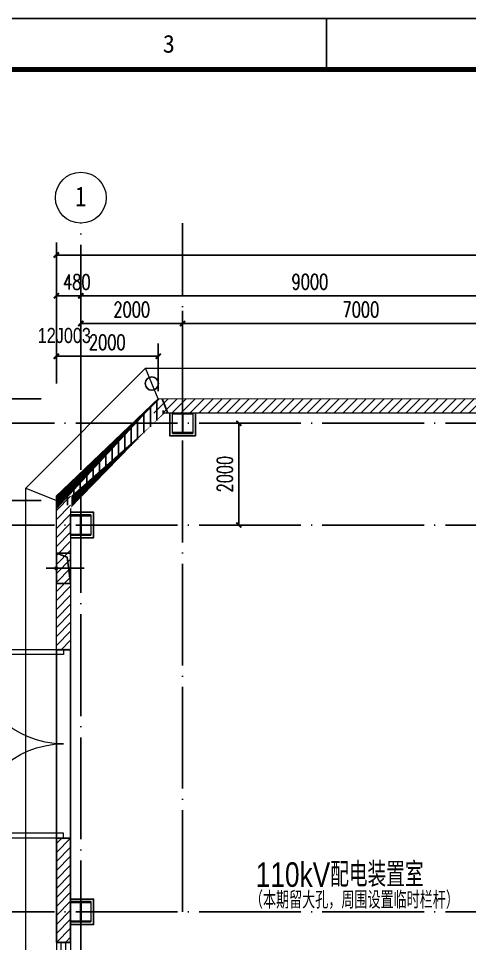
# Model space of a CAD drawing. Extents: x 3213259 to 3716512, y 332899 to 392399.
# Drawn here: x 3483960 to 3492817, y 373411 to 391588 of the extents above; entities that cross this region are included whole.
import ezdxf

# ---------------------------------------------------------------- set-up
doc = ezdxf.new("R2010")
doc.units = 0
doc.header["$LTSCALE"] = 1000
doc.header["$MEASUREMENT"] = 0
doc.linetypes.add('DOTE', pattern=[2.4200000000000004, 2, -0.2, 0.02, -0.2])
doc.linetypes.add('HIDDEN', pattern=[0.375, 0.25, -0.125])
for name, color, linetype in [('AXIS', 3, 'Continuous'), ('COLUMN', 2, 'Continuous'), ('DIM_IDEN', 211, 'Continuous'), ('DOTE', 1, 'DOTE'), ('JQFrame_DefaultLayer', 7, 'Continuous'), ('PUB_HATCH', 8, 'Continuous'), ('PUB_TEXT', 7, 'Continuous'), ('PUB_WALL', 9, 'Continuous'), ('sb', 6, 'Continuous'), ('WALL', 7, 'Continuous'), ('暖通', 151, 'Continuous'), ('结构柱', 7, 'Continuous'), ('门坎', 4, 'Continuous'), ('防火外包', 12, 'Continuous')]:
    doc.layers.add(name, color=color, linetype=linetype)
for name, color, linetype, lineweight in [('JZX_ViewLine', 30, 'Continuous', 0), ('S-GRID-IDEN', 7, 'Continuous', 18), ('window', 141, 'Continuous', 5)]:
    doc.layers.add(name, color=color, linetype=linetype, lineweight=lineweight)
doc.styles.add('_TCH_DIM_T3', font='SIMPLEX.shx', dxfattribs={"width": 0.7058823529411765, "bigfont": 'GBCBIG'})
doc.styles.add('JQFrame_markText', font='txt')
doc.styles.add('sepd_yb2', font='sepd_gbe.shx', dxfattribs={"width": 0.8, "bigfont": 'sepd_gbc.shx'})
doc.dimstyles.new('_TCH_ARCH&&100', dxfattribs={"dimtxt": 297.5, "dimasz": 100, "dimexe": 250, "dimexo": 300, "dimgap": 126.25, "dimtad": 1, "dimdec": 0, "dimzin": 0, "dimdsep": 46, "dimtxsty": '_TCH_DIM_T3', "dimblk": 'ARCHTICK', "dimcen": 0.09, "dimclrt": 7, "dimazin": 2, "dimtfac": 1, "dimtdec": 0, "dimtix": 1, "dimtmove": 2, "dimatfit": 3, "dimfxl": 1, "dimtolj": 1, "dimtzin": 0, "dimarcsym": 0})
pattern_1 = [(45, (-451208.5124601896, -430878.2603449293), (-88.38838300365748, 88.3883830036575), [])]

# ---------------------------------------------------------------- blocks, each defined once
blk = doc.blocks.new('FFSHHH')
at = {"layer": '暖通', "color": 6}
for p, q in [((1651734.528307514, 701679.6636956434), (1651734.528307514, 701399.6636956444)), ((1652334.528307514, 701679.6636956434), (1651734.528307514, 701679.6636956434)), ((1652334.528307514, 701679.6636956444), (1651817.528307514, 701615.1460504462)), ((1652334.528307514, 701399.6636956444), (1652334.528307514, 701679.6636956434)), ((1651817.528307514, 701615.1460504462), (1651734.528307514, 701399.6636956444)), ((1651734.528307514, 701399.6636956444), (1652334.528307514, 701399.6636956444))]:
    blk.add_line(p, q, dxfattribs=at)
blk = doc.blocks.new('轴网 - M_轴线标头 - 圆-208176--3_200m层平面图')
at = {"layer": 'S-GRID-IDEN'}
blk.add_circle((0, 0), 5.000000000000004, dxfattribs=at)
blk = doc.blocks.new('400X400初设工字钢柱')
at = {"layer": 'COLUMN'}
for p, q in [((1414525.853322651, 738369.1690656822), (1414125.853322651, 738369.1690656822)), ((1414125.853322651, 738369.1690656822), (1414125.853322651, 738353.1690656822)), ((1414525.853322651, 738353.1690656822), (1414525.853322651, 738369.1690656822)), ((1414125.853322651, 738353.1690656822), (1414320.853322651, 738353.1690656822)), ((1414320.853322651, 738353.1690656822), (1414320.853322651, 737985.1690656822)), ((1414330.853322651, 737985.1690656822), (1414330.853322651, 738353.1690656822)), ((1414330.853322651, 738353.1690656822), (1414525.853322651, 738353.1690656822)), ((1414320.853322651, 737985.1690656822), (1414125.853322651, 737985.1690656822)), ((1414125.853322651, 737985.1690656822), (1414125.853322651, 737969.1690656822)), ((1414125.853322651, 737969.1690656822), (1414525.853322651, 737969.1690656822)), ((1414525.853322651, 737985.1690656822), (1414330.853322651, 737985.1690656822)), ((1414525.853322651, 737969.1690656822), (1414525.853322651, 737985.1690656822))]:
    blk.add_line(p, q, dxfattribs=at)
at = {"layer": 'JZX_ViewLine'}
blk.add_lwpolyline([(1414125.853322651, 738369.1690656822), (1414525.853322651, 738369.1690656822), (1414525.853322651, 737969.1690656822), (1414125.853322651, 737969.1690656822)], close=True, dxfattribs=at)
blk = doc.blocks.new('_ArchTick')
at = {"color": 0, "linetype": 'ByBlock', "const_width": 0.4}
blk.add_lwpolyline([(-0.5, -0.5), (0.5, 0.5)], dxfattribs=at)
blk = doc.blocks.new('*D88')
at = {"layer": 'AXIS', "color": 0, "lineweight": -2}
for p, q in [((1896632.258407272, 328076.1661484278), (1896632.258407272, 329020.451855063)), ((1943492.258407272, 328076.1661484278), (1943492.258407272, 329020.451855063)), ((1896632.258407272, 328770.451855063), (1943492.258407272, 328770.451855063))]:
    blk.add_line(p, q, dxfattribs=at)
at = {"layer": 'Defpoints', "color": 0}
for p in [(1943492.258407272, 328770.451855063), (1896632.258407272, 327776.1661484278), (1943492.258407272, 327776.1661484278)]:
    blk.add_point(p, dxfattribs=at)
at = {"layer": 'AXIS', "color": 0, "lineweight": -2, "xscale": 100, "yscale": 100, "zscale": 100, "rotation": 180}
blk.add_blockref('_ArchTick', (1896632.258407272, 328770.451855063), dxfattribs=at)
at = {"layer": 'AXIS', "color": 0, "lineweight": -2, "xscale": 100, "yscale": 100, "zscale": 100}
blk.add_blockref('_ArchTick', (1943492.258407272, 328770.451855063), dxfattribs=at)
at = {"layer": 'AXIS', "color": 7, "insert": (1920062.258407272, 329045.451855063), "char_height": 297.5, "attachment_point": 5, "style": '_TCH_DIM_T3'}
blk.add_mtext('\\A1;46860', dxfattribs=at)
blk = doc.blocks.new('*D89')
at = {"layer": 'AXIS', "color": 0, "lineweight": -2}
for p, q in [((1896632.25840727, 326797.1809084545), (1896632.25840727, 328220.4518550631)), ((1897112.258407273, 326797.1809084545), (1897112.258407273, 328220.4518550631)), ((1896632.25840727, 327970.4518550631), (1897112.258407273, 327970.4518550631))]:
    blk.add_line(p, q, dxfattribs=at)
at = {"layer": 'Defpoints', "color": 0}
for p in [(1897112.258407273, 327970.4518550631), (1896632.25840727, 326497.1809084545), (1897112.258407273, 326497.1809084545)]:
    blk.add_point(p, dxfattribs=at)
at = {"layer": 'AXIS', "color": 0, "lineweight": -2, "xscale": 100, "yscale": 100, "zscale": 100, "rotation": 180}
blk.add_blockref('_ArchTick', (1896632.25840727, 327970.4518550631), dxfattribs=at)
at = {"layer": 'AXIS', "color": 0, "lineweight": -2, "xscale": 100, "yscale": 100, "zscale": 100}
blk.add_blockref('_ArchTick', (1897112.258407273, 327970.4518550631), dxfattribs=at)
at = {"layer": 'AXIS', "color": 7, "insert": (1897034.578724265, 328240.6016245441), "char_height": 297.5, "attachment_point": 5, "style": '_TCH_DIM_T3'}
blk.add_mtext('\\A1;480', dxfattribs=at)
blk = doc.blocks.new('*D90')
at = {"layer": 'AXIS', "color": 0, "lineweight": -2}
for p, q in [((1897112.258407273, 326797.1809084545), (1897112.258407273, 328220.4518550631)), ((1906112.258407271, 326797.1809084545), (1906112.258407271, 328220.4518550631)), ((1897112.258407273, 327970.4518550631), (1906112.258407271, 327970.4518550631))]:
    blk.add_line(p, q, dxfattribs=at)
at = {"layer": 'Defpoints', "color": 0}
for p in [(1906112.258407271, 327970.4518550631), (1897112.258407273, 326497.1809084545), (1906112.258407271, 326497.1809084545)]:
    blk.add_point(p, dxfattribs=at)
at = {"layer": 'AXIS', "color": 0, "lineweight": -2, "xscale": 100, "yscale": 100, "zscale": 100, "rotation": 180}
blk.add_blockref('_ArchTick', (1897112.258407273, 327970.4518550631), dxfattribs=at)
at = {"layer": 'AXIS', "color": 0, "lineweight": -2, "xscale": 100, "yscale": 100, "zscale": 100}
blk.add_blockref('_ArchTick', (1906112.258407271, 327970.4518550631), dxfattribs=at)
at = {"layer": 'AXIS', "color": 7, "insert": (1901612.258407272, 328245.4518550631), "char_height": 297.5, "attachment_point": 5, "style": '_TCH_DIM_T3'}
blk.add_mtext('\\A1;9000', dxfattribs=at)
blk = doc.blocks.new('*D98')
at = {"layer": 'AXIS', "color": 0, "lineweight": -2}
for p, q in [((1899112.25840727, 326950.6203792971), (1899112.25840727, 327674.9012106006)), ((1906112.258407288, 326950.6203792972), (1906112.258407288, 327674.9012106007)), ((1899112.25840727, 327424.9012106006), (1906112.258407288, 327424.9012106007))]:
    blk.add_line(p, q, dxfattribs=at)
at = {"layer": 'Defpoints', "color": 0}
for p in [(1906112.258407288, 327424.9012106007), (1899112.25840727, 326650.6203792971), (1906112.258407288, 326650.6203792972)]:
    blk.add_point(p, dxfattribs=at)
at = {"layer": 'AXIS', "color": 0, "lineweight": -2, "xscale": 100, "yscale": 100, "zscale": 100, "rotation": 180.0000000000009}
blk.add_blockref('_ArchTick', (1899112.25840727, 327424.9012106006), dxfattribs=at)
at = {"layer": 'AXIS', "color": 0, "lineweight": -2, "xscale": 100, "yscale": 100, "zscale": 100}
blk.add_blockref('_ArchTick', (1906112.258407288, 327424.9012106007), dxfattribs=at)
at = {"layer": 'AXIS', "color": 7, "insert": (1902612.258407279, 327699.9012106007), "char_height": 297.5, "attachment_point": 5, "style": '_TCH_DIM_T3'}
blk.add_mtext('\\A1;7000', dxfattribs=at)
blk = doc.blocks.new('$TCHSYS$WIN2D')
for p, q in [((-0.5, 0.5), (0.5, 0.5)), ((-0.5, 0.5), (-0.4999999999999999, -0.5)), ((0.5, 0.5), (0.4999999999999998, -0.5)), ((0.5, 0.1666666666666666), (-0.5, 0.1666666666666666)), ((0.5, -0.1666666666666667), (-0.5, -0.1666666666666667)), ((-0.4999999999999999, -0.5), (0.5, -0.5))]:
    blk.add_line(p, q)
blk = doc.blocks.new('$DorLib2D$00000002')
for p, q in [((-0.5, -5.684341886080802e-17), (-0.5, 0.4875)), ((-0.4750000000000007, 0.4875), (-0.5000000000000007, 0.4875)), ((-0.475, -2.842170943040401e-17), (-0.475, 0.4875)), ((0.475, -2.842170943040401e-17), (0.475, 0.4875)), ((0.4750000000000007, 0.4875), (0.5000000000000007, 0.4875)), ((0.5, -5.684341886080802e-17), (0.5, 0.4875)), ((-0.5, -5.684341886080802e-17), (-0.475, -2.842170943040401e-17)), ((0.5, -5.684341886080802e-17), (0.475, -2.842170943040401e-17))]:
    blk.add_line(p, q)
at = {"lineweight": 13}
for centre, start, end in [((-0.4875, -4.263256414560601e-17), 0, 88.53071641864632), ((0.4875, -4.263256414560601e-17), 91.4692835813537, 180)]:
    blk.add_arc(centre, 0.4875, start, end, dxfattribs=at)
blk = doc.blocks.new('*D99')
at = {"layer": 'AXIS', "color": 0, "lineweight": -2}
for p, q in [((1899443.38408671, 325465.0827189009), (1900465.960497033, 325465.0827189009)), ((1900215.960497033, 323465.082718901), (1900215.960497033, 325465.0827189009)), ((1899443.383998306, 323465.082718901), (1900465.960497033, 323465.082718901))]:
    blk.add_line(p, q, dxfattribs=at)
at = {"layer": 'Defpoints', "color": 0}
for p in [(1899143.38408671, 325465.0827189009), (1900215.960497033, 325465.0827189009), (1899143.383998306, 323465.082718901)]:
    blk.add_point(p, dxfattribs=at)
at = {"layer": 'AXIS', "color": 0, "lineweight": -2, "xscale": 100, "yscale": 100, "zscale": 100}
for p, rotation in [((1900215.960497033, 325465.0827189009), 90), ((1900215.960497033, 323465.082718901), 270)]:
    blk.add_blockref('_ArchTick', p, dxfattribs=dict(at, rotation=rotation))
at = {"layer": 'AXIS', "color": 7, "insert": (1899940.960497033, 324465.0827189009), "char_height": 297.5, "attachment_point": 5, "rotation": 90, "style": '_TCH_DIM_T3'}
blk.add_mtext('\\A1;2000', dxfattribs=at)
blk = doc.blocks.new('*D100')
at = {"layer": 'AXIS', "color": 0, "lineweight": -2}
for p, q in [((1896332.258407271, 325945.0531193841), (1895128.374637621, 325945.0531193841)), ((1895378.374637621, 323945.053119397), (1895378.374637621, 325945.0531193841)), ((1896332.258407271, 323945.053119397), (1895128.374637621, 323945.053119397))]:
    blk.add_line(p, q, dxfattribs=at)
at = {"layer": 'Defpoints', "color": 0}
for p in [(1895378.374637621, 325945.0531193841), (1896632.258407271, 325945.0531193841), (1896632.258407271, 323945.053119397)]:
    blk.add_point(p, dxfattribs=at)
at = {"layer": 'AXIS', "color": 0, "lineweight": -2, "xscale": 100, "yscale": 100, "zscale": 100}
for p, rotation in [((1895378.374637621, 325945.0531193841), 90), ((1895378.374637621, 323945.053119397), 270)]:
    blk.add_blockref('_ArchTick', p, dxfattribs=dict(at, rotation=rotation))
at = {"layer": 'AXIS', "color": 7, "insert": (1895103.374637621, 324945.0531193906), "char_height": 297.5, "attachment_point": 5, "rotation": 90, "style": '_TCH_DIM_T3'}
blk.add_mtext('\\A1;2000', dxfattribs=at)
blk = doc.blocks.new('*D101')
at = {"layer": 'AXIS', "color": 0, "lineweight": -2}
for p, q in [((1896632.258407276, 326245.0531194026), (1896632.258407276, 327031.8277931114)), ((1898632.258407277, 326098.7508909114), (1898632.258407277, 327031.8277931114)), ((1898632.258407277, 326781.8277931114), (1896632.258407276, 326781.8277931114))]:
    blk.add_line(p, q, dxfattribs=at)
at = {"layer": 'Defpoints', "color": 0}
for p in [(1896632.258407276, 326781.8277931114), (1896632.258407276, 325945.0531194026), (1898632.258407277, 325798.7508909114)]:
    blk.add_point(p, dxfattribs=at)
at = {"layer": 'AXIS', "color": 0, "lineweight": -2, "xscale": 100, "yscale": 100, "zscale": 100, "rotation": 180}
blk.add_blockref('_ArchTick', (1896632.258407276, 326781.8277931114), dxfattribs=at)
at = {"layer": 'AXIS', "color": 0, "lineweight": -2, "xscale": 100, "yscale": 100, "zscale": 100}
blk.add_blockref('_ArchTick', (1898632.258407277, 326781.8277931114), dxfattribs=at)
at = {"layer": 'AXIS', "color": 7, "insert": (1897632.258407277, 327056.8277931114), "char_height": 297.5, "attachment_point": 5, "style": '_TCH_DIM_T3'}
blk.add_mtext('\\A1;2000', dxfattribs=at)
blk = doc.blocks.new('*D102')
at = {"layer": 'AXIS', "color": 0, "lineweight": -2}
for p, q in [((1897112.25840727, 326203.3243740817), (1897112.25840727, 327674.9012106031)), ((1899112.258407272, 325965.0535166302), (1899112.258407272, 327674.9012106031)), ((1897112.25840727, 327424.9012106031), (1899112.258407272, 327424.9012106031))]:
    blk.add_line(p, q, dxfattribs=at)
at = {"layer": 'Defpoints', "color": 0}
for p in [(1899112.258407272, 327424.9012106031), (1897112.25840727, 325903.3243740817), (1899112.258407272, 325665.0535166302)]:
    blk.add_point(p, dxfattribs=at)
at = {"layer": 'AXIS', "color": 0, "lineweight": -2, "xscale": 100, "yscale": 100, "zscale": 100, "rotation": 180}
blk.add_blockref('_ArchTick', (1897112.25840727, 327424.9012106031), dxfattribs=at)
at = {"layer": 'AXIS', "color": 0, "lineweight": -2, "xscale": 100, "yscale": 100, "zscale": 100}
blk.add_blockref('_ArchTick', (1899112.258407272, 327424.9012106031), dxfattribs=at)
at = {"layer": 'AXIS', "color": 7, "insert": (1898112.258407271, 327699.9012106031), "char_height": 297.5, "attachment_point": 5, "style": '_TCH_DIM_T3'}
blk.add_mtext('\\A1;2000', dxfattribs=at)
blk = doc.blocks.new('JQStandardFrame-{1005C27A1A9F43F09286A26DEECC45FF}')
at = {"layer": 'JQFrame_DefaultLayer', "color": 3}
blk.add_lwpolyline([(0, 0), (743, 0), (743, 420), (0, 420)], close=True, dxfattribs=at)
blk.add_lwpolyline([(185.75, 420), (185.75, 410)], dxfattribs=at)
at = {"layer": 'JQFrame_DefaultLayer', "color": 3, "const_width": 1}
blk.add_lwpolyline([(25, 10), (733, 10), (733, 410), (25, 410)], close=True, dxfattribs=at)
at = {"layer": 'JQFrame_DefaultLayer', "color": 3, "insert": (154.7916666666667, 415), "char_height": 3.5, "attachment_point": 5, "style": 'JQFrame_markText'}
blk.add_mtext('3', dxfattribs=at)
blk = doc.blocks.new('D1')
at = {"layer": 'PUB_HATCH'}
h = blk.add_hatch(dxfattribs=at)
h.set_pattern_fill('ANSI31', color=256, scale=1000, angle=45, style=0)
h.set_pattern_definition([(90, (256548.6304089469, -405771.5398737617), (-125, 0), [])])
h.paths.add_polyline_path([(1897112.25840727, 324425.08262665), (1896632.258407271, 323945.0826266509), (1896912.258407273, 323829.1028291888), (1897112.25840727, 324029.1028291855)])
h.paths.add_polyline_path([(1898548.238323292, 325465.0827452078), (1898152.258543331, 325465.082762711), (1897112.25840727, 324425.08262665), (1897112.25840727, 324029.1028291855)])
h.paths.add_polyline_path([(1898748.208697492, 325665.0531194077), (1898632.228900023, 325945.0531194026), (1898152.258543331, 325465.082762711), (1898548.238323292, 325465.0827452078)])
h = blk.add_hatch(dxfattribs=at)
h.set_pattern_fill('普通砖', color=256, scale=50, style=0)
h.set_pattern_definition([(45, (-451208.5124779821, -430878.230837681), (-88.38838300365748, 88.3883830036575), [])])
h.paths.add_polyline_path([(1898632.258389508, 325945.0826266559), (1898352.802313046, 325665.082626656), (1906312.258389481, 325665.0826266559), (1906592.258389506, 325945.0826266559)])
h = blk.add_hatch(dxfattribs=at)
h.set_pattern_fill('普通砖', color=256, scale=50, style=0)
h.set_pattern_definition(pattern_1)
h.paths.add_polyline_path([(1896912.258407276, 324221.7053715085), (1896632.258407277, 323941.1603892973), (1896632.258407277, 321015.0531193878), (1896912.258407273, 321015.0531193878)])
h = blk.add_hatch(dxfattribs=at)
h.set_pattern_fill('普通砖', color=256, scale=50, style=0)
h.set_pattern_definition(pattern_1)
h.paths.add_polyline_path([(1896912.258407273, 315265.0531191699), (1896912.258407273, 317315.0531193878), (1896632.258407277, 317315.0531193877), (1896632.258407277, 315265.0531191699)])
at = {"layer": 'PUB_WALL'}
for points in [[(1896632.258407277, 321015.0531193878), (1896912.258407273, 321015.0531193878), (1896887.258407249, 321040.0531193657), (1896657.258407259, 321040.0531193657)], [(1896912.258407273, 317315.0531193878), (1896632.258407277, 317315.0531193877), (1896657.258407277, 317290.0531193877), (1896887.258407273, 317290.0531193878)], [(1896632.258407277, 317315.0531193877), (1896632.258407277, 315265.0531191699), (1896657.258407277, 315290.0531191699), (1896657.258407277, 317290.0531193877)], [(1896912.258407273, 315265.0531191699), (1896912.258407273, 317315.0531193878), (1896887.258407273, 317290.0531193878), (1896887.258407273, 315290.0531191699)], [(1896632.258407277, 315265.0531191699), (1896912.258407273, 315265.0531191699), (1896887.258407273, 315290.0531191699), (1896657.258407277, 315290.0531191699)]]:
    blk.add_hatch(color=2, dxfattribs=at).paths.add_polyline_path(points)
at = {"layer": 'DIM_IDEN'}
blk.add_circle((1898507.823447345, 326245.0531193961), 130.5452951968182, dxfattribs=at)
at = {"layer": 'DOTE'}
for p, q in [((1897112.25840727, 300352.3179124316), (1897112.25840727, 329397.5472364865)), ((1899112.25840727, 315865.0806070748), (1899112.25840727, 329397.5472364865)), ((1892174.509677746, 325465.083026942), (1948456.411316304, 325465.0805391459)), ((1892174.509589341, 323465.083026942), (1906112.25840727, 323465.0824108599)), ((1892174.509677739, 315865.0806164473), (1948456.411316304, 315865.0805404143))]:
    blk.add_line(p, q, dxfattribs=at)
at = {"layer": 'JZX_ViewLine'}
for p, q in [((1896032.25840727, 324189.3468818638), (1898383.38848739, 326545.0531193846)), ((1898383.38848739, 326545.0531193846), (1944092.258407276, 326545.0531193846)), ((1898632.258407277, 325945.0531194026), (1898383.38848739, 326545.0531193846)), ((1896032.25840727, 302785.0531193929), (1896032.25840727, 324189.3468818638)), ((1896032.25840727, 324189.3468818638), (1896632.258407277, 323945.0531194026))]:
    blk.add_line(p, q, dxfattribs=at)
at = {"layer": 'PUB_HATCH'}
blk.add_line((1898708.435157108, 325945.0826266559), (1898824.385447324, 325665.0531194077), dxfattribs=at)
at = {"layer": 'WALL', "color": 2}
for p, q in [((1896632.258407277, 321015.0531193878), (1896912.258407273, 321015.0531193878)), ((1896912.258407273, 317315.0531193878), (1896632.258407277, 317315.0531193877)), ((1896632.258407277, 317315.0531193877), (1896632.258407277, 315265.0531191699)), ((1896912.258407273, 315265.0531191699), (1896912.258407273, 317315.0531193878)), ((1896632.258407277, 315265.0531191699), (1896912.258407273, 315265.0531191699))]:
    blk.add_line(p, q, dxfattribs=at)
at = {"layer": '暖通', "color": 6}
blk.add_line((1897176.70367613, 322615.0531190537), (1896432.258407254, 322615.0531190537), dxfattribs=at)
at = {"layer": '暖通', "color": 6, "const_width": 40}
blk.add_lwpolyline([(1896643.962717605, 322602.4295790015, 1), (1896612.937164512, 322627.6766591348, 1)], format="xyb", close=True, dxfattribs=at)
at = {"layer": '结构柱', "color": 1, "const_width": 25}
blk.add_lwpolyline([(1896632.258407271, 321015.0531193413), (1896632.258407277, 323945.0531194026), (1898632.258407277, 325945.0531194026), (1906592.258407299, 325945.0531194026)], dxfattribs=at)
at = {"layer": '结构柱', "color": 2, "const_width": 25}
blk.add_lwpolyline([(1896912.258407271, 321015.0531193407), (1896912.258407276, 323829.0733219379), (1898748.238204741, 325665.0531194026), (1906312.258407273, 325665.0535166302)], dxfattribs=at)
at = {"layer": '门坎'}
for p, q in [((1896632.258407271, 321015.0531193413), (1896632.258407271, 317315.0531193413)), ((1896912.258407265, 321015.0531193415), (1896912.258407265, 317315.0531193415))]:
    blk.add_line(p, q, dxfattribs=at)
at = {"layer": '防火外包'}
for points in [[(1898862.258407267, 325665.0531193846), (1898862.258407267, 325215.0531193846), (1899312.258407267, 325215.0531193846)], [(1899362.258407273, 325665.0531193846), (1899362.258407273, 325215.0531193846), (1898912.258407273, 325215.0531193846)], [(1897362.258407273, 323265.1124979785), (1897362.258407273, 323715.1124979785), (1896912.258407273, 323715.1124979785)], [(1897362.258407273, 323665.0531193846), (1897362.258407273, 323215.0531193846), (1896912.258407273, 323215.0531193846)], [(1896912.258407273, 316115.0531193846), (1897362.258407273, 316115.0531193846), (1897362.258407273, 315615.0531193846), (1896912.258407273, 315615.0531193846)]]:
    blk.add_lwpolyline(points, dxfattribs=at)
at = {"layer": 'COLUMN'}
for p in [(484786.4050846216, -412704.115549052), (482786.4050846216, -414704.115549052), (482786.4050846216, -422304.115549052)]:
    blk.add_blockref('400X400初设工字钢柱', p, dxfattribs=at)
at = {"layer": 'S-GRID-IDEN', "xscale": 99.99999999999993, "yscale": 99.99999999999993, "zscale": 99.99999999999993}
blk.add_blockref('轴网 - M_轴线标头 - 圆-208176--3_200m层平面图', (1897112.25840727, 329897.5468392409), dxfattribs=at)
at = {"layer": 'window', "color": 0, "rotation": 89.99999999999994}
for name, p, xscale, yscale, zscale in [('$DorLib2D$00000002', (1896772.258407277, 319165.0531193434), -3700, 3700, -3700), ('$TCHSYS$WIN2D', (1896772.258407277, 314665.0531193622), -1200, -280, -1200)]:
    blk.add_blockref(name, p, dxfattribs=dict(at, xscale=xscale, yscale=yscale, zscale=zscale))
at = {"layer": '暖通', "color": 6, "rotation": 270}
blk.add_blockref('FFSHHH', (1195232.594711633, 1974649.581426583), dxfattribs=at)
at = {"layer": 'PUB_TEXT', "style": 'sepd_yb2', "width": 0.8}
for s, height, p in [('12J003', 297.5, (1896266.352963829, 327042.0460499784)), ('110kV配电装置室', 482.2695035460993, (1900548.035155682, 316355.3803471111)), ('（本期留大孔，周围设置临时栏杆）', 337.5886524822695, (1900433.394850428, 315928.5889607017))]:
    blk.add_text(s, height=height, dxfattribs=at).set_placement(p)
at = {"layer": 'S-GRID-IDEN', "lineweight": 15, "insert": (1897112.136337753, 330119.5444883522), "char_height": 393.1818181818176, "width": 347.9429227488925, "attachment_point": 2, "line_spacing_factor": 0.887216023659094, "style": 'sepd_yb2'}
blk.add_mtext('\\f黑体|b0|i0|c134|p49|;1', dxfattribs=at)
at = {"layer": 'AXIS', "color": 3}
for p1, p2, distance, picture, middle in [((1896632.258407272, 327776.1661484278), (1943492.258407272, 327776.1661484278), 994.2857066351571, '*D88', (1920062.258407272, 329045.451855063)), ((1897112.258407273, 326497.1809084545), (1906112.258407271, 326497.1809084545), 1473.2709466085653, '*D90', (1901612.258407272, 328245.4518550631)), ((1899112.25840727, 326650.6203792971), (1906112.258407288, 326650.6203792972), 774.2808313035057, '*D98', (1902612.258407279, 327699.9012106007))]:
    dim = blk.add_aligned_dim(p1=p1, p2=p2, distance=distance, dimstyle='_TCH_ARCH&&100', dxfattribs=at)
    dim.commit()
    dim.dimension.update_dxf_attribs({"geometry": picture, "text_midpoint": middle})
dim = blk.add_linear_dim(base=(1897112.258407273, 327970.4518550631), p1=(1896632.25840727, 326497.1809084545), p2=(1897112.258407273, 326497.1809084545), angle=0, dimstyle='_TCH_ARCH&&100', dxfattribs=at)
dim.commit()
dim.dimension.update_dxf_attribs({"geometry": '*D89', "text_midpoint": (1897034.578724265, 328240.6016245441), "dimtype": 129})
for base, p1, p2, picture, middle in [((1899112.258407272, 327424.9012106031), (1897112.25840727, 325903.3243740817), (1899112.258407272, 325665.0535166302), '*D102', (1898112.258407271, 327699.9012106031)), ((1896632.258407276, 326781.8277931114), (1898632.258407277, 325798.7508909114), (1896632.258407276, 325945.0531194026), '*D101', (1897632.258407277, 327056.8277931114))]:
    dim = blk.add_linear_dim(base=base, p1=p1, p2=p2, dimstyle='_TCH_ARCH&&100', dxfattribs=at)
    dim.commit()
    dim.dimension.update_dxf_attribs({"geometry": picture, "text_midpoint": middle})
for base, p1, p2, picture, middle in [((1895378.374637621, 325945.0531193841), (1896632.258407271, 323945.053119397), (1896632.258407271, 325945.0531193841), '*D100', (1895103.374637621, 324945.0531193906)), ((1900215.960497033, 325465.0827189009), (1899143.383998306, 323465.082718901), (1899143.38408671, 325465.0827189009), '*D99', (1899940.960497033, 324465.0827189009))]:
    dim = blk.add_linear_dim(base=base, p1=p1, p2=p2, angle=90, dimstyle='_TCH_ARCH&&100', dxfattribs=at)
    dim.commit()
    dim.dimension.update_dxf_attribs({"geometry": picture, "text_midpoint": middle})

msp = doc.modelspace()

# ---------------------------------------------------------------- block references
at = {"xscale": 100, "yscale": 100, "zscale": 100}
msp.add_blockref('JQStandardFrame-{1005C27A1A9F43F09286A26DEECC45FF}', (3471432.89119642, 349587.7067440401), dxfattribs=at)
at = {"layer": 'sb', "color": 1, "linetype": 'HIDDEN', "lineweight": 25, "ltscale": 2}
msp.add_blockref('D1', (1588070.632789146, 58168.40542946459), dxfattribs=at)

doc.saveas('drawing.dxf')
